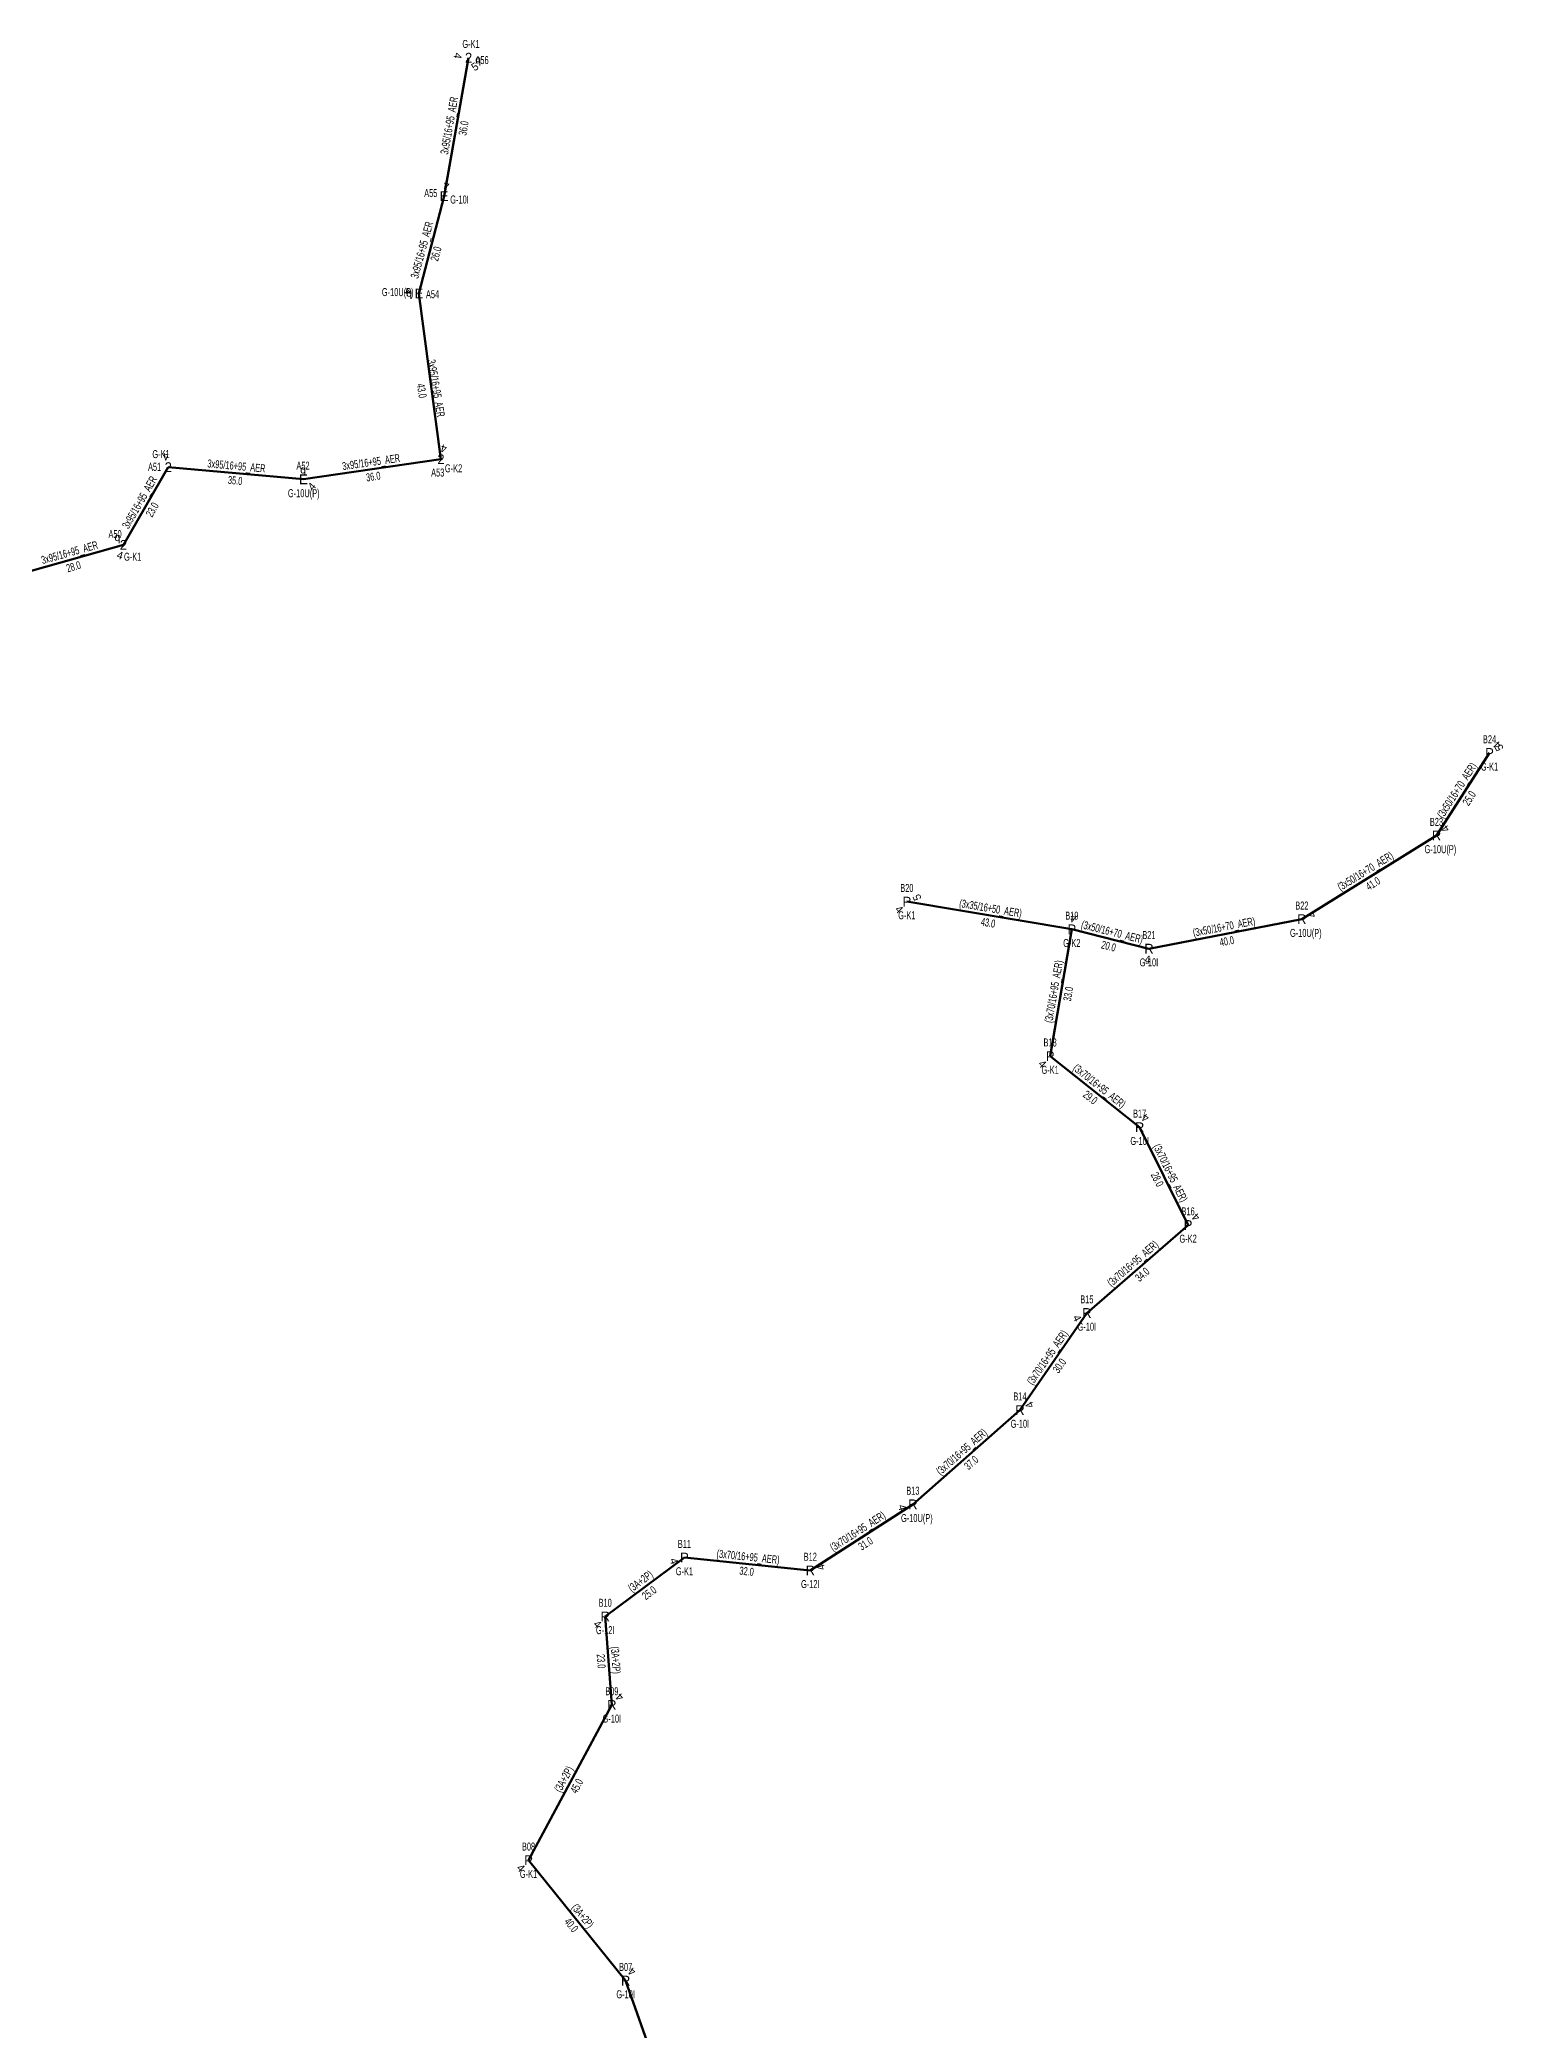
# Model space of a CAD drawing. Header units: millimetres. Extents: x 431745 to 436691, y 4033035 to 4040054.
# Drawn here: x 434765 to 435140, y 4034104 to 4034614 of the extents above; entities that cross this region are included whole.
import ezdxf
from ezdxf.enums import TextEntityAlignment as Align

# ---------------------------------------------------------------- set-up
doc = ezdxf.new("R2010")
doc.units = ezdxf.units.MM
for name, color, linetype, lineweight in [('DIREK_AG_MEVCUT', 120, 'Continuous', 25), ('DIREK_AG_YENI', 108, 'Continuous', 25), ('HAT_AG_HAVAI_MEVCUT', 126, 'Continuous', 50), ('HAT_AG_HAVAI_YENI', 3, 'Continuous', 50)]:
    doc.layers.add(name, color=color, linetype=linetype, lineweight=lineweight)
doc.styles.add('Direk', font='B_CAD')
doc.styles.get("Standard").update_dxf_attribs({"font": 'Arial'})

msp = doc.modelspace()

# ---------------------------------------------------------------- linework, layer by layer
at = {"layer": 'HAT_AG_HAVAI_MEVCUT'}
for p, q in [((435136.669749, 4034431.011216), (435123.086, 4034409.867)), ((435123.086, 4034409.867), (435088.621, 4034388.425)), ((434987.486668, 4034392.929811), (435029.728915, 4034385.837662)), ((435088.621, 4034388.425), (435049.463127, 4034380.873377)), ((435029.728915, 4034385.837662), (435024.164269, 4034353.35038)), ((435049.463127, 4034380.873377), (435029.728915, 4034385.837662)), ((435024.164269, 4034353.35038), (435047.082314, 4034335.129369)), ((435047.082314, 4034335.129369), (435059.488277, 4034310.097952)), ((435059.488277, 4034310.097952), (435033.570905, 4034287.553281)), ((435033.570905, 4034287.553281), (435016.429822, 4034262.689691)), ((435016.429822, 4034262.689691), (434989.029, 4034238.54)), ((434989.029, 4034238.54), (434962.758229, 4034221.627778)), ((434930.537405, 4034224.907527), (434910.25, 4034209.83)), ((434962.758229, 4034221.627778), (434930.537405, 4034224.907527)), ((434910.25, 4034209.83), (434911.95, 4034187.17)), ((434911.95, 4034187.17), (434890.62, 4034147.39)), ((434890.62, 4034147.39), (434915.48, 4034116.55)), ((434915.48, 4034116.55), (434931.25, 4034072.01))]:
    msp.add_line(p, q, dxfattribs=at)
at = {"layer": 'HAT_AG_HAVAI_YENI'}
for p, q in [((434869.002604, 4034573.661335), (434875.268, 4034609.098)), ((434862.55, 4034548.73), (434869.002604, 4034573.661335)), ((434868.202056, 4034506.248539), (434862.55, 4034548.73)), ((434832.973, 4034501.104), (434868.202056, 4034506.248539)), ((434786.898, 4034484.31), (434798.376, 4034504.225)), ((434798.376, 4034504.225), (434832.973, 4034501.104)), ((434760.314, 4034476.818), (434786.898, 4034484.31))]:
    msp.add_line(p, q, dxfattribs=at)

# ---------------------------------------------------------------- texts
at = {"layer": 'DIREK_AG_MEVCUT', "width": 0.53}
for s, p in [('B24', (435136.669749, 4034434.511216)), ('G-K1', (435136.669749, 4034427.511216)), ('B23', (435123.086, 4034413.367)), ('G-10U(P)', (435124.097715, 4034406.367)), ('B20', (434987.486668, 4034396.429811)), ('G-K1', (434987.486668, 4034389.429811)), ('B19', (435029.728915, 4034389.337662)), ('B22', (435088.621, 4034391.925)), ('G-K2', (435029.728915, 4034382.337662)), ('B21', (435049.463127, 4034384.373377)), ('G-10U(P)', (435089.632715, 4034384.925)), ('G-10I', (435049.463127, 4034377.373377)), ('B18', (435024.164269, 4034356.85038)), ('G-K1', (435024.164269, 4034349.85038)), ('B17', (435047.082314, 4034338.629369)), ('G-10I', (435047.082314, 4034331.629369)), ('B16', (435059.488277, 4034313.597952)), ('G-K2', (435059.488277, 4034306.597952)), ('B15', (435033.570905, 4034291.053281)), ('G-10I', (435033.570905, 4034284.053281)), ('B14', (435016.429822, 4034266.189691)), ('G-10I', (435016.429822, 4034259.189691)), ('B13', (434989.029, 4034242.04)), ('G-10U(P)', (434990.040715, 4034235.04)), ('B11', (434930.537405, 4034228.407527)), ('B12', (434962.758229, 4034225.127778)), ('G-K1', (434930.537405, 4034221.407527)), ('G-12I', (434962.758229, 4034218.127778))]:
    msp.add_text(s, height=2.05, dxfattribs=at).set_placement(p, align=Align.MIDDLE_CENTER)
at = {"layer": 'DIREK_AG_MEVCUT', "style": 'Direk'}
for s, p in [('P', (435136.669749, 4034431.011216)), ('R', (435123.086, 4034409.867)), ('P', (434987.486668, 4034392.929811)), ('R', (435088.621, 4034388.425)), ('P', (435029.728915, 4034385.837662)), ('R', (435049.463127, 4034380.873377)), ('P', (435024.164269, 4034353.35038)), ('R', (435047.082314, 4034335.129369)), ('P', (435059.488277, 4034310.097952)), ('R', (435033.570905, 4034287.553281)), ('R', (435016.429822, 4034262.689691)), ('R', (434989.029, 4034238.54)), ('P', (434930.537405, 4034224.907527)), ('R', (434962.758229, 4034221.627778))]:
    msp.add_text(s, height=2.5, dxfattribs=at).set_placement(p, align=Align.MIDDLE_CENTER)
at = {"layer": 'DIREK_AG_MEVCUT', "color": 32, "style": 'Direk'}
for s, rotation, p in [('4', 495.000001, (435138.649648, 4034432.991115)), ('5', 118.640981, (435139.127142, 4034432.353311)), ('4', 486.702253, (435125.330906, 4034411.540439)), ('5', 112.500002, (434990.073531, 4034394.001324)), ('4', 315.000001, (434985.506769, 4034390.949911)), ('4', 532.939907, (435030.073064, 4034388.616432)), ('4', 474.004938, (435091.178829, 4034389.564083)), ('4', 352.939907, (435049.118978, 4034378.094607)), ('4', 315.000001, (435022.18437, 4034351.370481)), ('4', 508.181869, (435048.558543, 4034337.508602)), ('4', 495.000001, (435061.468176, 4034312.077851)), ('4', 297.708714, (435031.092001, 4034286.251346)), ('4', 477.708714, (435018.908726, 4034263.991626)), ('4', 286.386025, (434986.342728, 4034237.750099)), ('4', 288.309801, (434927.879165, 4034224.027894)), ('4', 466.386025, (434965.444501, 4034222.417679)), ('4', 315.000001, (434908.270101, 4034207.850101)), ('4', 495.000001, (434913.929899, 4034189.149899)), ('4', 315.000001, (434888.640101, 4034145.410101)), ('4', 504.748606, (434917.096062, 4034118.836557))]:
    msp.add_text(s, height=2, rotation=rotation, dxfattribs=at).set_placement(p, align=Align.MIDDLE_CENTER)
at = {"layer": 'DIREK_AG_MEVCUT', "linetype": 'ByBlock', "width": 0.53}
for s, p in [('B10', (434910.25, 4034213.33)), ('G-12I', (434910.25, 4034206.33)), ('B09', (434911.95, 4034190.67)), ('G-10I', (434911.95, 4034183.67)), ('B08', (434890.62, 4034150.89)), ('G-K1', (434890.62, 4034143.89)), ('B07', (434915.48, 4034120.05)), ('G-10I', (434915.48, 4034113.05))]:
    msp.add_text(s, height=2.05, dxfattribs=at).set_placement(p, align=Align.MIDDLE_CENTER)
at = {"layer": 'DIREK_AG_MEVCUT', "linetype": 'ByBlock', "style": 'Direk'}
for s, p in [('R', (434910.25, 4034209.83)), ('R', (434911.95, 4034187.17)), ('P', (434890.62, 4034147.39)), ('R', (434915.48, 4034116.55))]:
    msp.add_text(s, height=2.5, dxfattribs=at).set_placement(p, align=Align.MIDDLE_CENTER)
at = {"layer": 'DIREK_AG_YENI', "width": 0.53}
for s, p in [('G-K1', (434875.89196, 4034612.627078)), ('A56', (434878.714545, 4034608.488632)), ('A55', (434865.587349, 4034574.426861)), ('G-10I', (434872.947206, 4034572.777156)), ('G-10U(P)', (434857.117862, 4034549.059011)), ('A54', (434866.043598, 4034548.518402)), ('G-K1', (434796.518043, 4034507.558496)), ('A51', (434794.876841, 4034504.301719)), ('A52', (434832.876693, 4034504.602675)), ('A53', (434867.372185, 4034502.848346)), ('G-K2', (434871.425551, 4034503.92882)), ('G-10U(P)', (434833.07078, 4034497.551808)), ('A50', (434784.748433, 4034487.07213)), ('G-K1', (434789.257266, 4034481.278414))]:
    msp.add_text(s, height=2.05, dxfattribs=at).set_placement(p, align=Align.MIDDLE_CENTER)
at = {"layer": 'DIREK_AG_YENI', "color": 32, "style": 'Direk'}
for s, rotation, p in [('4', 259.973414, (434872.510764, 4034609.585494)), ('5', 34.973414, (434876.87295, 4034606.803629)), ('4', 528.669723, (434869.552704, 4034576.406766)), ('4', 261.011688, (434859.784383, 4034549.167452)), ('4', 551.989414, (434797.794353, 4034506.963921)), ('4', 525.919347, (434868.883261, 4034508.96441)), ('4', 409.942504, (434835.116117, 4034499.302043)), ('4', 341.815075, (434786.024162, 4034481.649848))]:
    msp.add_text(s, height=2, rotation=rotation, dxfattribs=at).set_placement(p, align=Align.MIDDLE_CENTER)
at = {"layer": 'DIREK_AG_YENI', "style": 'Direk'}
for s, p in [('2', (434875.268, 4034609.098)), ('E', (434869.002604, 4034573.661335)), ('E', (434862.55, 4034548.73)), ('2', (434868.202056, 4034506.248539)), ('2', (434798.376, 4034504.225)), ('E', (434832.973, 4034501.104)), ('2', (434786.898, 4034484.31))]:
    msp.add_text(s, height=2.5, dxfattribs=at).set_placement(p, align=Align.MIDDLE_CENTER)
at = {"layer": 'DIREK_AG_YENI', "color": 4, "style": 'Direk'}
for p in [(434877.729818, 4034608.662737), (434860.054573, 4034548.881142), (434832.904209, 4034503.603053), (434785.362595, 4034486.28295)]:
    msp.add_text('q', height=2, dxfattribs=at).set_placement(p, align=Align.MIDDLE_CENTER)
at = {"layer": 'HAT_AG_HAVAI_MEVCUT', "lineweight": 30, "width": 0.53}
for s, rotation, p in [('(3x50/16+70_AER)', 417.281959, (435129.162735, 4034420.898537)), ('(3x50/16+70_AER)', 391.88733, (435105.404487, 4034399.867725)), ('(3x35/16+50_AER)', 350.469365, (435008.74853, 4034390.222004)), ('(3x50/16+70_AER)', 370.915526, (435068.881106, 4034385.48381)), ('(3x50/16+70_AER)', 345.879811, (435039.803384, 4034384.179838)), ('(3x70/16+95_AER)', 440.280307, (435026.108793, 4034369.737525)), ('(3x70/16+95_AER)', 321.513516, (435036.152272, 4034344.905217)), ('(3x70/16+95_AER)', 296.363736, (435054.04689, 4034322.991118)), ('(3x70/16+95_AER)', 401.018937, (435045.971729, 4034299.466935)), ('(3x70/16+95_AER)', 415.417426, (435024.300551, 4034275.60394)), ('(3x70/16+95_AER)', 401.391312, (435002.167393, 4034251.252525)), ('(3x70/16+95_AER)', 392.772047, (434975.433511, 4034230.798595)), ('(3x70/16+95_AER)', 354.187896, (434946.733894, 4034224.113283)), ('(3A+2P)', 396.619599, (434919.886678, 4034218.050985)), ('(3A+2P)', 274.290411, (434911.947618, 4034198.56359, 217455.975)), ('(3A+2P)', 421.799831, (434900.535893, 4034167.68167, 217445.31)), ('(3A+2P)', 308.872148, (434903.711766, 4034132.503447, 217457.74))]:
    msp.add_text(s, height=2.05, rotation=rotation, dxfattribs=at).set_placement(p, align=Align.CENTER)
for s, rotation, p in [('25.0', 417.281959, (435130.593014, 4034419.979678)), ('41.0', 391.88733, (435106.302513, 4034398.424275)), ('43.0', 350.469365, (435008.467053, 4034388.545469)), ('40.0', 370.915526, (435069.203021, 4034383.814567)), ('20.0', 345.879811, (435039.388658, 4034382.531201)), ('33.0', 440.280307, (435027.784391, 4034369.450517)), ('29.0', 321.513516, (435035.094311, 4034343.574533)), ('28.0', 296.363736, (435052.523701, 4034322.236203)), ('34.0', 401.018937, (435047.087453, 4034298.184297)), ('30.0', 415.417426, (435025.700176, 4034274.639031)), ('37.0', 401.391312, (435003.291429, 4034249.977166)), ('31.0', 392.772047, (434976.353718, 4034229.369183)), ('32.0', 354.187896, (434946.561741, 4034222.422022)), ('25.0', 396.619599, (434920.900727, 4034216.686542)), ('23.0', 274.290411, (434910.252382, 4034198.43641, 217455.975)), ('45.0', 421.799831, (434902.034107, 4034166.87833, 217445.31)), ('40.0', 308.872148, (434902.388234, 4034131.436553, 217457.74))]:
    msp.add_text(s, height=2.05, rotation=rotation, dxfattribs=at).set_placement(p, align=Align.TOP_CENTER)
at = {"layer": 'HAT_AG_HAVAI_YENI', "lineweight": 30, "width": 0.53}
for rotation, p in [(79.973724, (434871.298151, 4034591.527465, 217437.633868)), (74.758335, (434864.2862, 4034559.585125, 217434.501302)), (279.740442, (434865.973404, 4034524.255592)), (354.844416, (434815.750776, 4034503.510951)), (8.308727, (434850.464524, 4034504.51717)), (60.043649, (434791.900816, 4034494.692039)), (15.737857, (434773.37549, 4034481.382413))]:
    msp.add_text('3x95/16+95_AER', height=2.05, rotation=rotation, dxfattribs=at).set_placement(p, align=Align.CENTER)
for s, rotation, p in [('36.0', 79.973724, (434872.972189, 4034591.231496, 217437.633868)), ('26.0', 74.758335, (434865.926404, 4034559.13821, 217434.501302)), ('43.0', 279.740442, (434864.297911, 4034523.967978)), ('35.0', 354.844416, (434815.598013, 4034501.817828)), ('36.0', 8.308727, (434850.710185, 4034502.835013)), ('23.0', 60.043649, (434793.373706, 4034493.843161)), ('28.0', 15.737857, (434773.836592, 4034479.746142))]:
    msp.add_text(s, height=2.05, rotation=rotation, dxfattribs=at).set_placement(p, align=Align.TOP_CENTER)

doc.saveas('drawing.dxf')
